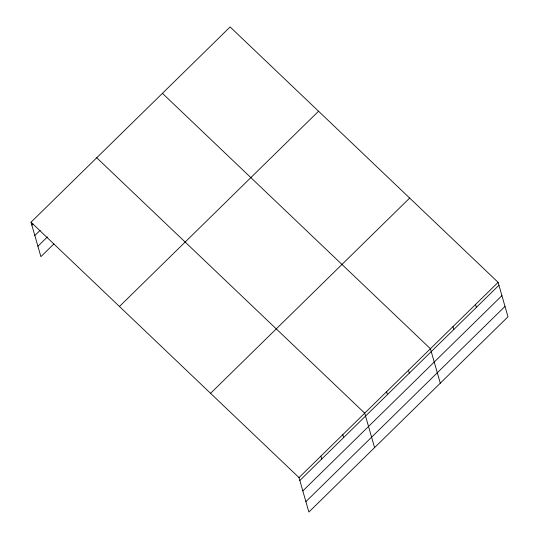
<?xml version="1.0" encoding="UTF-8"?>
<svg xmlns="http://www.w3.org/2000/svg" width="539" height="539" viewBox="0 0 539 539"><rect width="100%" height="100%" fill="white"/><g stroke="black" fill="none" stroke-linecap="round" stroke-linejoin="round"><path stroke-width="0.81" d="M31.019 222.203L230.119 26.95L498.103 282.342L507.981 316.797L308.881 512.05L299.004 477.601L31.019 222.203L40.897 256.658L53.92 243.884M31.855 225.113L33.041 223.948M34.84 235.523L40.169 230.294M37.912 246.249L47.385 236.958M119.456 306.482L318.549 111.229M210.567 393.322L409.667 198.062M299.004 477.601L498.103 282.342M299.839 480.505L498.932 285.246M302.824 490.914L501.917 295.655M305.896 501.641L504.996 306.381M162.428 93.335L430.405 348.726L440.289 383.182M96.724 157.772L364.708 413.164L374.585 447.613M475.533 304.474L476.368 307.378M452.969 326.6L453.804 329.504M408.508 370.205L409.337 373.116M386.604 391.685L387.44 394.588M342.804 434.643L343.639 437.547M320.9 456.122L321.736 459.026"/></g></svg>
